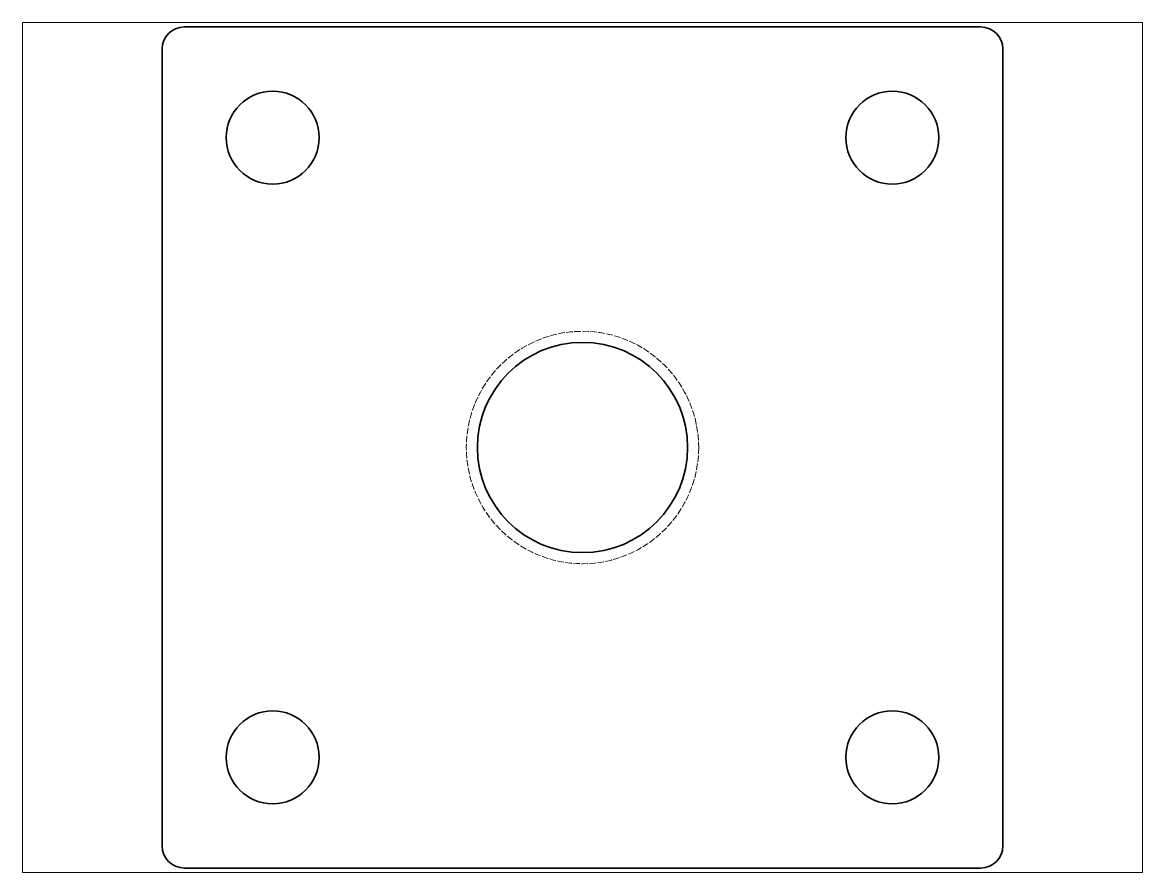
# Paper-space layout 'Layout1' of a CAD drawing. Header units: millimetres. Extents: x 26 to 231, y 20 to 176.
# The model-space entities are those that its viewports show. They can reach past a viewport. Long polylines and large blocks are cut down to what shows.
import ezdxf

# ---------------------------------------------------------------- set-up
doc = ezdxf.new("R2010")
doc.units = ezdxf.units.MM
doc.linetypes.add('Dashed', pattern=[5.7, 4.56, -1.14])
doc.layers.add('SIMUMAK Hidden (ISO)', color=7, linetype='Dashed', lineweight=20)
doc.layers.add('SIMUMAK Visible (ISO)', color=7, linetype='Continuous', lineweight=35)

# ---------------------------------------------------------------- blocks, each defined once
blk = doc.blocks.new('2DOF-150-17-PIET-01_Sheet_2_VIEW5')
at = {"layer": 'SIMUMAK Hidden (ISO)', "ltscale": 0.526316}
blk.add_circle((0, 0), 10.5, dxfattribs=at)
at = {"layer": 'SIMUMAK Visible (ISO)'}
for p, q in [((36, 38), (-36, 38)), ((-38, 36), (-38, -36)), ((38, -36), (38, 36)), ((-36, -38), (36, -38))]:
    blk.add_line(p, q, dxfattribs=at)
for centre, radius in [((-28, 28), 4.2), ((28, 28), 4.2), ((0, 0), 9.5), ((-28, -28), 4.2), ((28, -28), 4.2)]:
    blk.add_circle(centre, radius, dxfattribs=at)
at = {"layer": 'SIMUMAK Visible (ISO)', "extrusion": (0, 0, -1)}
for centre, start, end in [((36, 36), 360, 90), ((-36, 36), 90, 180), ((36, -36), 270, 0), ((-36, -36), 180, 270)]:
    blk.add_arc(centre, 2, start, end, dxfattribs=at)

msp = doc.modelspace()

# ---------------------------------------------------------------- block references
msp.add_blockref('2DOF-150-17-PIET-01_Sheet_2_VIEW5', (38, 38))

psp = doc.layouts.get("Layout1")

# ---------------------------------------------------------------- viewports
at = {"layer": '0', "view_target_point": (38, 38)}
psp.add_viewport(center=(128.5, 97.5), size=(205.6, 156), view_center_point=(0, 0), view_height=76.8216, dxfattribs=at)

doc.saveas('drawing.dxf')
